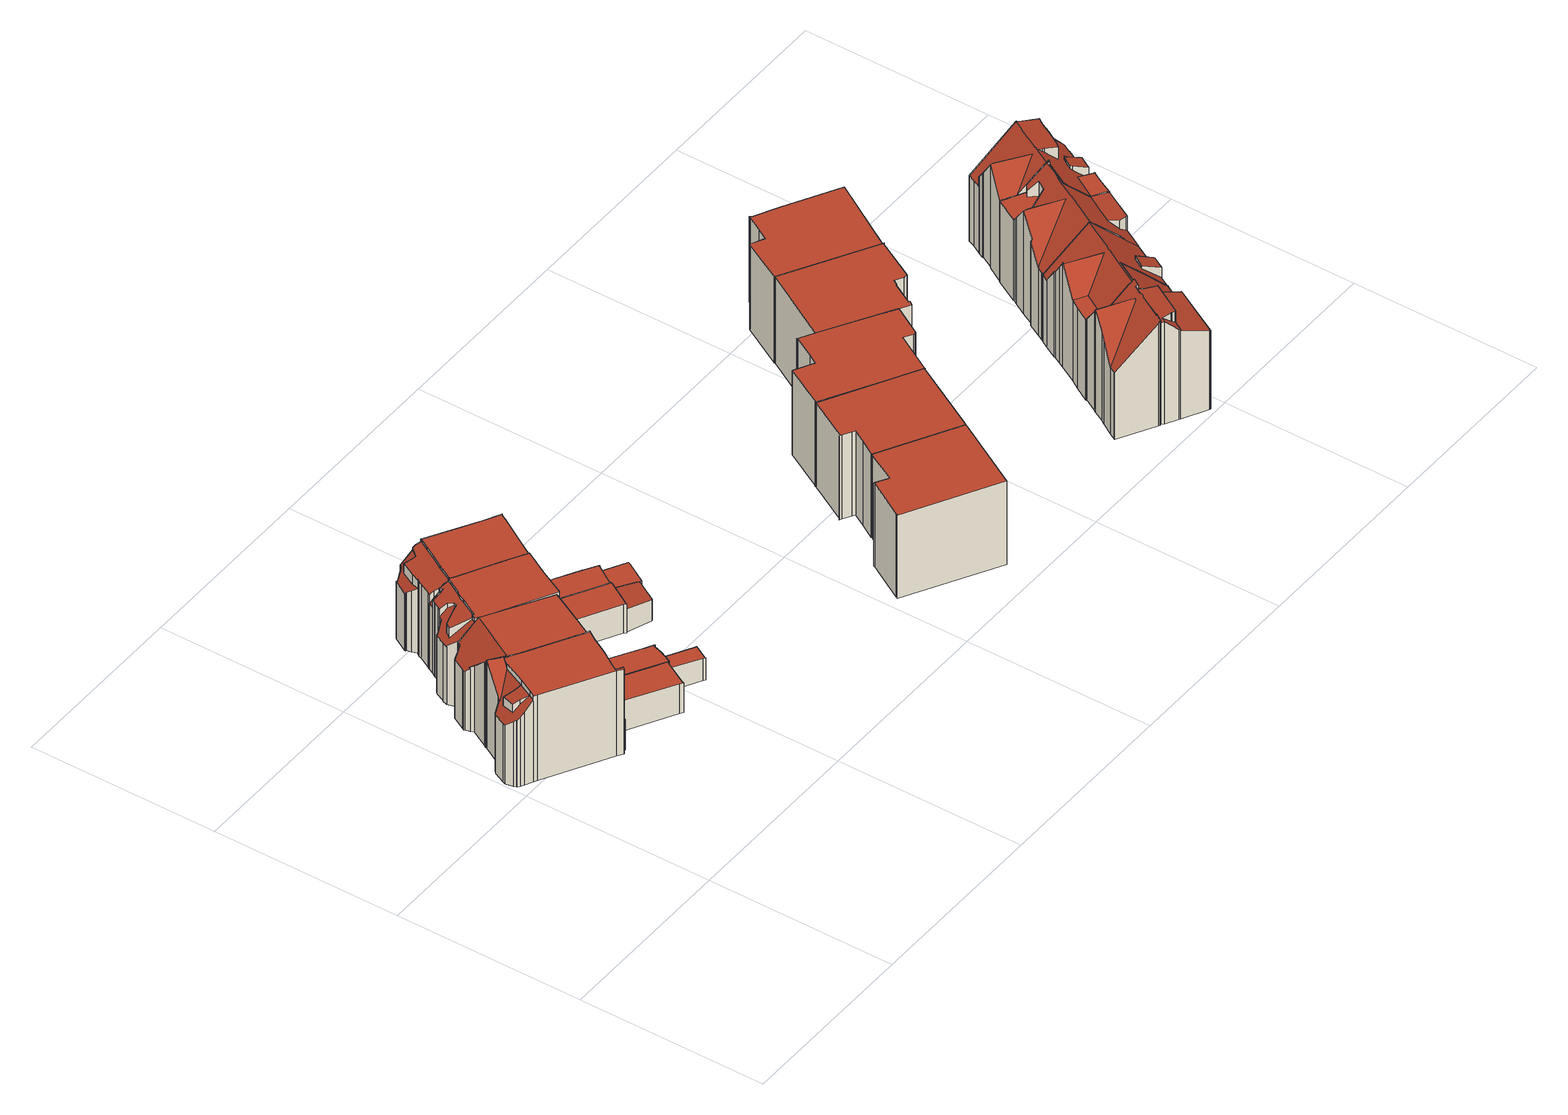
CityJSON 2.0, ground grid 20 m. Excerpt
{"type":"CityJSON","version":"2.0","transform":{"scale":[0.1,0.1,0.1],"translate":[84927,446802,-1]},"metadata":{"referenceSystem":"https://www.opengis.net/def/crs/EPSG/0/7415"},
"CityObjects":{
"building1":{"type":"Building","attributes":{"dak_type":"slanted","data_area":79.94,"data_coverage":0.889,"geconstateerd":false,"gid":18958504,"h_dak_50p":9.66,"h_dak_70p":9.69,"h_dak_max":9.99,"h_dak_min":3.12,"h_maaiveld":-0.276,"kas_warenhuis":false,"lod11_replace":false,"ondergronds_type":"above ground","oorspronkelijkbouwjaar":1921,"pw_actueel":"yes","pw_bron":"ahn3","reconstructie_methode":"tudelft3d-geoflow","reconstruction_skipped":false,"rmse_lod12":3.54,"rmse_lod13":0.569,"rmse_lod22":0.0848,"rn":1,"status":"Pand in gebruik","t_run":142.39,"val3dity_codes_lod12":"[]","val3dity_codes_lod13":"[]","val3dity_codes_lod22":"[]"},"children":["building1-1"]},
"building1-1":{"type":"BuildingPart","parents":["building1"],"geometry":[{"type":"Solid","lod":"2.2","boundaries":[[[[0,1,2,3,4,5,6,7,8,9,10,11,12,13,14,15,16,17,18,19,20,21,22,23,24,25,26,27,28,29,30,31,32,33,34,35]],[[36,14,13,37]],[[38,39,21,20,40]],[[41,42,43]],[[39,38,43]],[[44,8,7,45]],[[46,31,30,47]],[[40,20,19,48]],[[49,15,14,36]],[[50,10,9,51]],[[52,4,3,53]],[[54,35,34,55]],[[56,0,35,54]],[[57,33,32,58]],[[59,6,5,60]],[[45,7,6,59]],[[61,22,21,39]],[[62,23,22,61]],[[63,1,0,56]],[[64,63,65,66]],[[67,2,1,63,64]],[[68,24,23,62]],[[42,41,69,70]],[[53,3,2,67]],[[66,65,71,72]],[[55,34,33,57]],[[73,74,60,75]],[[58,32,31,46]],[[75,60,5,4,52]],[[76,26,25,77]],[[78,79,80]],[[81,16,15,49]],[[72,71,82,83]],[[83,82,84,85]],[[86,27,26,76]],[[87,29,28,88]],[[88,28,27,86]],[[47,30,29,87]],[[37,13,12,89]],[[90,91,79,78]],[[70,69,80,92]],[[51,9,8,44]],[[93,11,10,50]],[[94,11,93]],[[95,96,97,98]],[[99,17,16,81]],[[100,18,17,99]],[[48,19,18,100]],[[85,84,77,101]],[[101,77,25,24,68]],[[89,12,11,94]],[[98,97,91,90]],[[92,80,74,73]],[[96,95,69]],[[84,82,71,65,63,56,54,55,57,58,46,47,87,88,86,76,77]],[[69,95,98,90,78,80]],[[100,99,102,41,43,38,40,48]],[[74,80,79,91,97,96,69,41,102,99,81,49,36,37,89,94,93,50,51,44,45,59,60]],[[42,70,92,73,75,52,53,67,64,66,72,83,85,101,68,62,61,39,43]]]],"semantics":{"surfaces":[{"type":"GroundSurface"},{"type":"WallSurface","on_footprint_edge":true},{"type":"WallSurface","on_footprint_edge":false},{"type":"RoofSurface"}],"values":[[0,1,1,2,2,1,1,1,1,1,1,1,1,1,1,1,1,1,1,2,1,1,2,1,2,1,2,1,1,1,2,1,2,2,1,1,1,1,1,2,2,1,1,1,2,1,1,1,2,1,1,2,2,2,3,3,3,3,3]]}}]},
"building2":{"type":"Building","attributes":{"dak_type":"slanted","data_area":80.72,"data_coverage":0.875,"geconstateerd":false,"gid":17147219,"h_dak_50p":9.64,"h_dak_70p":9.68,"h_dak_max":9.95,"h_dak_min":2.24,"h_maaiveld":-0.271,"kas_warenhuis":false,"lod11_replace":false,"ondergronds_type":"above ground","oorspronkelijkbouwjaar":1921,"pw_actueel":"yes","pw_bron":"ahn3","reconstructie_methode":"tudelft3d-geoflow","reconstruction_skipped":false,"rmse_lod12":3.7,"rmse_lod13":0.534,"rmse_lod22":0.149,"rn":1,"status":"Pand in gebruik","t_run":213.61,"val3dity_codes_lod12":"[]","val3dity_codes_lod13":"[]","val3dity_codes_lod22":"[]"},"children":["building2-1"]},
"building2-1":{"type":"BuildingPart","parents":["building2"],"geometry":[{"type":"Solid","lod":"2.2","boundaries":[[[[103,104,105,106,107,108,22,109,110,19,111,112,113,114,115,116,117,118,119,120,121,122,123,124,125,126,127,128,129,130,131,132,133,134,135,136,137,138,139,140,141]],[[142,115,114,143]],[[143,144,145]],[[146,116,115,142]],[[147,111,19,148]],[[149,139,138,150]],[[151,113,112,152]],[[153,154,155,156]],[[157,123,122,158]],[[159,135,134,160]],[[161,137,136,162]],[[152,112,111,147]],[[144,143,114,113,151]],[[163,119,118,164]],[[164,118,117,165]],[[165,117,116,146]],[[156,155,166]],[[167,124,123,157]],[[168,108,107,169]],[[148,19,110,154,153]],[[170,103,141,171]],[[172,173,174,175]],[[176,106,105,173,172]],[[177,127,126,178]],[[179,121,120,180]],[[158,122,121,179]],[[181,125,124,167]],[[182,178,126,125,181]],[[175,174,183,184]],[[154,110,109,185]],[[169,107,106,176]],[[186,140,139,149]],[[187,188,189,190]],[[191,192,178,182]],[[193,133,132,194]],[[194,132,131,195]],[[196,128,127,177]],[[184,183,192,191]],[[197,130,129,198]],[[195,131,130,197]],[[198,129,128,196]],[[199,200,188,187]],[[171,141,140,186]],[[173,105,104,201,202]],[[202,201,200,199]],[[201,104,103,170]],[[160,134,133,193]],[[150,138,137,161]],[[203,135,159]],[[180,120,119,163]],[[185,109,22,204]],[[204,22,108,168]],[[162,136,135,203]],[[190,189,203,159]],[[148,153,156,166,205,145,144,151,152,147]],[[150,161,162,203,189,188,200,201,170,171,186,149]],[[180,163,164,165,146,142,143,145,205,166,155,154,185,206,207,208,167,157,158,179]],[[185,204,168,169,176,172,175,184,191,182,181,167,208,207,206]],[[160,193,194,195,197,198,196,177,178,192,183,174,173,202,199,187,190,159]]]],"semantics":{"surfaces":[{"type":"GroundSurface"},{"type":"WallSurface","on_footprint_edge":true},{"type":"WallSurface","on_footprint_edge":false},{"type":"RoofSurface"}],"values":[[0,1,2,1,1,1,1,2,1,1,1,1,1,1,1,1,2,1,1,1,1,2,1,1,1,1,1,1,2,1,1,1,2,2,1,1,1,2,1,1,1,2,1,1,2,1,1,1,1,1,1,1,1,2,3,3,3,3,3]]}}]},
"building3":{"type":"Building","attributes":{"dak_type":"slanted","data_area":88.5,"data_coverage":0.9,"geconstateerd":false,"gid":18958401,"h_dak_50p":9.12,"h_dak_70p":9.69,"h_dak_max":9.91,"h_dak_min":2.08,"h_maaiveld":-0.222,"kas_warenhuis":false,"lod11_replace":false,"ondergronds_type":"above ground","oorspronkelijkbouwjaar":1921,"pw_actueel":"yes","pw_bron":"ahn3","reconstructie_methode":"tudelft3d-geoflow","reconstruction_skipped":false,"rmse_lod12":4.17,"rmse_lod13":1.23,"rmse_lod22":0.386,"rn":1,"status":"Pand in gebruik","t_run":138.58,"val3dity_codes_lod12":"[]","val3dity_codes_lod13":"[]","val3dity_codes_lod22":"[]"},"children":["building3-1"]},
"building3-1":{"type":"BuildingPart","parents":["building3"],"geometry":[{"type":"Solid","lod":"2.2","boundaries":[[[[209,210,211,212,213,214,215,216,217,218,219,220,221,222,223,224,225,226,227,228,229,230,231,232,233,234,235,236,237,238,239,240,241,242,243,244,245,246,247,248]],[[249,241,240,250]],[[250,240,239,251]],[[252,242,241,249]],[[253,237,236,254]],[[255,210,209,256]],[[251,239,238,257]],[[258,236,235,259]],[[254,236,258]],[[259,235,234,158]],[[260,229,228,261]],[[262,223,222,263]],[[264,246,245,265]],[[266,262,267,268]],[[269,225,224,270]],[[158,234,233,271]],[[272,273,217,216,274]],[[275,276,274,277]],[[278,279,280,281]],[[282,212,211,283,284]],[[284,283,285,286]],[[270,224,223,262,266]],[[287,227,226,288]],[[289,271,233,232,290]],[[291,292,276,275]],[[293,213,212,282]],[[294,218,217,273]],[[277,274,216,215,295]],[[296,297,273,272]],[[298,221,220,299]],[[299,220,219,300]],[[301,302,303,304]],[[265,245,244,305,306]],[[263,222,221,298]],[[300,219,218,294]],[[283,211,210,255]],[[290,232,231,307]],[[307,231,230,308,309]],[[309,308,310,311]],[[312,313,292,291]],[[308,230,229,260]],[[311,310,313,312]],[[261,228,227,287]],[[288,226,225,269]],[[304,303,314,315]],[[257,238,237,253]],[[315,314,316,317]],[[318,319,302,301]],[[320,243,242,252]],[[321,322,323,324]],[[325,326,322,321]],[[268,267,297,296]],[[295,215,214,327]],[[328,317,316,271,289]],[[329,330,317,328]],[[331,332,248,247,333]],[[333,247,246,264]],[[306,305,334,335]],[[305,244,243,320]],[[335,334,336,337]],[[337,336,319,318]],[[324,323,338,339]],[[339,338,330,329]],[[256,209,248,332]],[[281,280,332,331]],[[340,341,279,278]],[[286,285,341,340]],[[342,293,343,344]],[[327,214,213,293,342]],[[344,343,326,325]],[[300,294,273,297,267,262,263,298,299]],[[266,268,296,272,274,276,292,313,310,308,260,261,287,288,269,270]],[[316,314,303,302,319,336,334,305,320,252,249,250,251,257,253,254,258,259,158,271]],[[332,280,279,341,285,283,255,256]],[[293,282,284,286,340,278,281,331,333,264,265,306,335,337,318,301,304,315,317,330,338,323,322,326,343]],[[344,325,321,324,339,329,328,289,290,307,309,311,312,291,275,277,295,327,342]]]],"semantics":{"surfaces":[{"type":"GroundSurface"},{"type":"WallSurface","on_footprint_edge":true},{"type":"WallSurface","on_footprint_edge":false},{"type":"RoofSurface"}],"values":[[0,1,1,1,1,1,1,1,1,1,1,1,1,2,1,1,1,2,2,1,2,1,1,1,2,1,1,1,2,1,1,2,1,1,1,1,1,1,2,2,1,2,1,1,2,1,2,2,1,2,2,2,1,2,2,1,1,2,1,2,2,2,2,1,2,2,2,2,1,2,3,3,3,3,3,3]]}}]},
"building4":{"type":"Building","attributes":{"dak_type":"slanted","data_area":83.09,"data_coverage":0.883,"geconstateerd":false,"gid":18958403,"h_dak_50p":9.62,"h_dak_70p":9.65,"h_dak_max":9.89,"h_dak_min":2.08,"h_maaiveld":-0.216,"kas_warenhuis":false,"lod11_replace":false,"ondergronds_type":"above ground","oorspronkelijkbouwjaar":1921,"pw_actueel":"yes","pw_bron":"ahn3","reconstructie_methode":"tudelft3d-geoflow","reconstruction_skipped":false,"rmse_lod12":3.95,"rmse_lod13":0.649,"rmse_lod22":0.416,"rn":1,"status":"Pand in gebruik","t_run":141.84,"val3dity_codes_lod12":"[]","val3dity_codes_lod13":"[]","val3dity_codes_lod22":"[]"},"children":["building4-1"]},
"building4-1":{"type":"BuildingPart","parents":["building4"],"geometry":[{"type":"Solid","lod":"2.2","boundaries":[[[[345,346,347,348,349,209,350,351,352,353,354,355,356,357,358,359,360,361,362,363,364,365,366,367,368,369,370,371,372,373,374,375,376,377,378,379,380,381,382,383,384,216,385,386]],[[387,361,360,388]],[[389,390,391,392]],[[393,370,369,394]],[[395,359,358,396]],[[396,358,357,397]],[[397,357,356,398]],[[388,360,359,395]],[[399,354,353,400]],[[401,363,362,402]],[[403,404,405,406]],[[407,408,390,389]],[[409,410,411,412]],[[392,391,400,413]],[[414,371,370,393]],[[415,416,417,418]],[[419,420,416,415]],[[421,382,381,422]],[[422,381,380,423]],[[424,378,377,425]],[[402,362,361,387]],[[426,427,408,407]],[[427,364,363,401]],[[420,383,382,421]],[[428,384,383,420,419]],[[429,430,376,375,431]],[[394,369,368,432]],[[412,411,404,403]],[[433,434,435,436]],[[437,367,366,410,409]],[[438,351,350,439]],[[410,366,365,440]],[[440,365,364,427,426]],[[441,349,348,442]],[[443,352,351,438]],[[444,355,354,399]],[[398,356,355,444]],[[439,350,209,445]],[[446,353,352,443]],[[447,448,449,450]],[[406,405,448,447]],[[451,452,430,429]],[[453,454,452,451]],[[423,380,379,455]],[[425,377,376,430]],[[442,348,347,456]],[[445,209,349,441]],[[457,385,216,458,459]],[[458,216,384,428]],[[459,458,460,461]],[[461,460,434,433]],[[462,432,368,367,437]],[[463,464,432,462]],[[413,400,353,446]],[[456,347,346,465]],[[431,375,374,466]],[[418,417,454,453]],[[455,379,378,424]],[[467,468,465,469]],[[469,465,346,345,470]],[[450,449,468,467]],[[436,435,464,463]],[[470,345,386,471]],[[471,386,385,457]],[[472,373,372,473]],[[466,374,373,472]],[[473,372,371,414]],[[388,395,396,397,398,444,399,400,391,390,408,427,401,402,387]],[[468,449,448,405,404,411,410,440,426,407,389,392,413,446,443,438,439,445,441,442,456,465]],[[455,424,425,430,452,454,417,416,420,421,422,423]],[[436,463,462,437,409,412,403,406,447,450,467,469,470,471,457,459,461,433]],[[473,414,393,394,432,464,435,434,460,458,428,419,415,418,453,451,429,431,466,472]]]],"semantics":{"surfaces":[{"type":"GroundSurface"},{"type":"WallSurface","on_footprint_edge":true},{"type":"WallSurface","on_footprint_edge":false},{"type":"RoofSurface"}],"values":[[0,1,2,1,1,1,1,1,1,1,2,2,2,2,1,2,2,1,1,1,1,2,1,1,1,1,1,2,2,1,1,1,1,1,1,1,1,1,1,2,2,2,2,1,1,1,1,1,1,2,2,1,2,1,1,1,2,1,2,1,2,2,1,1,1,1,1,3,3,3,3,3]]}}]},
"building5":{"type":"Building","attributes":{"dak_type":"horizontal","data_area":81.21,"data_coverage":0.941,"geconstateerd":false,"gid":18956903,"h_dak_50p":9.86,"h_dak_70p":9.88,"h_dak_max":10.1,"h_dak_min":9.78,"h_maaiveld":-0.037,"kas_warenhuis":false,"lod11_replace":false,"ondergronds_type":"above ground","oorspronkelijkbouwjaar":1921,"pw_actueel":"yes","pw_bron":"ahn3","reconstructie_methode":"tudelft3d-geoflow","reconstruction_skipped":false,"rmse_lod12":0.0438,"rmse_lod13":0.0457,"rmse_lod22":0.0353,"rn":1,"status":"Pand in gebruik","t_run":121.4,"val3dity_codes_lod12":"[]","val3dity_codes_lod13":"[]","val3dity_codes_lod22":"[]"},"children":["building5-1"]},
"building5-1":{"type":"BuildingPart","parents":["building5"],"geometry":[{"type":"Solid","lod":"2.2","boundaries":[[[[474,475,476,477,478,479,480,481,482,483,484,485,486,487]],[[488,485,484,489]],[[490,475,474,491]],[[492,486,485,488]],[[489,484,483,493]],[[494,479,478,495]],[[496,480,479,494]],[[497,482,481,498]],[[495,478,477,499]],[[499,477,476,500]],[[498,481,480,496]],[[493,483,482,497]],[[501,487,486,492]],[[500,476,475,490]],[[491,474,487,501]],[[491,501,492,488,489,493,497,498,496,494,495,499,500,490]]]],"semantics":{"surfaces":[{"type":"GroundSurface"},{"type":"WallSurface","on_footprint_edge":true},{"type":"RoofSurface"}],"values":[[0,1,1,1,1,1,1,1,1,1,1,1,1,1,1,2]]}}]},
"building6":{"type":"Building","attributes":{"dak_type":"horizontal","data_area":83.46,"data_coverage":0.965,"geconstateerd":false,"gid":11190671,"h_dak_50p":9.86,"h_dak_70p":9.88,"h_dak_max":10.05,"h_dak_min":9.78,"h_maaiveld":-0.099,"kas_warenhuis":false,"lod11_replace":false,"ondergronds_type":"above ground","oorspronkelijkbouwjaar":1921,"pw_actueel":"yes","pw_bron":"ahn3","reconstructie_methode":"tudelft3d-geoflow","reconstruction_skipped":false,"rmse_lod12":0.043,"rmse_lod13":0.0454,"rmse_lod22":0.0302,"rn":1,"status":"Pand in gebruik","t_run":137.37,"val3dity_codes_lod12":"[]","val3dity_codes_lod13":"[]","val3dity_codes_lod22":"[]"},"children":["building6-1"]},
"building6-1":{"type":"BuildingPart","parents":["building6"],"geometry":[{"type":"Solid","lod":"2.2","boundaries":[[[[502,503,504,505,506,507,508,509,510,511,512,513,514,515,516,517]],[[518,509,508,488]],[[519,514,513,520]],[[488,508,507,521]],[[522,510,509,518]],[[523,511,510,522]],[[524,512,511,523]],[[525,516,515,526]],[[527,517,516,525]],[[521,507,506,501]],[[526,515,514,519]],[[520,513,512,524]],[[528,504,503,529]],[[530,502,517,527]],[[529,503,502,530]],[[501,506,505,531]],[[531,505,504,528]],[[529,530,527,525,526,519,520,524,523,522,518,488,521,501,531,528]]]],"semantics":{"surfaces":[{"type":"GroundSurface"},{"type":"WallSurface","on_footprint_edge":true},{"type":"RoofSurface"}],"values":[[0,1,1,1,1,1,1,1,1,1,1,1,1,1,1,1,1,2]]}}]},
"building7":{"type":"Building","attributes":{"dak_type":"multiple horizontal","data_area":85.96,"data_coverage":0.965,"geconstateerd":false,"gid":18958744,"h_dak_50p":9.84,"h_dak_70p":9.85,"h_dak_max":10.97,"h_dak_min":9.73,"h_maaiveld":-0.123,"kas_warenhuis":false,"lod11_replace":false,"ondergronds_type":"above ground","oorspronkelijkbouwjaar":1921,"pw_actueel":"yes","pw_bron":"ahn3","reconstructie_methode":"tudelft3d-geoflow","reconstruction_skipped":false,"rmse_lod12":0.151,"rmse_lod13":0.15,"rmse_lod22":0.155,"rn":1,"status":"Pand in gebruik","t_run":93.35,"val3dity_codes_lod12":"[]","val3dity_codes_lod13":"[]","val3dity_codes_lod22":"[]"},"children":["building7-1"]},
"building7-1":{"type":"BuildingPart","parents":["building7"],"geometry":[{"type":"Solid","lod":"2.2","boundaries":[[[[532,533,534,535,536,537,538,539,540,541,542,543,544,545,546,547,548,517,549,550,551]],[[552,547,546,553]],[[554,540,539,555]],[[555,539,538,556]],[[557,536,535,558]],[[559,551,550,560]],[[556,538,537,561]],[[562,543,542,563]],[[564,541,540,554]],[[553,546,545,565]],[[565,545,544,566]],[[566,544,543,562]],[[563,542,541,564]],[[567,532,551,559]],[[568,549,517,527]],[[527,517,548,569]],[[570,533,532,567]],[[571,534,533,570]],[[558,535,534,571]],[[561,537,536,557]],[[560,550,549,568]],[[569,548,547,552]],[[558,571,570,567,559,560,568,527,569,552,553,565,566,562,563,564,554,555,556,561,557]]]],"semantics":{"surfaces":[{"type":"GroundSurface"},{"type":"WallSurface","on_footprint_edge":true},{"type":"RoofSurface"}],"values":[[0,1,1,1,1,1,1,1,1,1,1,1,1,1,1,1,1,1,1,1,1,1,2]]}}]},
"building8":{"type":"Building","attributes":{"dak_type":"multiple horizontal","data_area":84.82,"data_coverage":0.967,"geconstateerd":false,"gid":18958745,"h_dak_50p":9.81,"h_dak_70p":9.83,"h_dak_max":11.05,"h_dak_min":9.74,"h_maaiveld":-0.274,"kas_warenhuis":false,"lod11_replace":false,"ondergronds_type":"above ground","oorspronkelijkbouwjaar":1921,"pw_actueel":"yes","pw_bron":"ahn3","reconstructie_methode":"tudelft3d-geoflow","reconstruction_skipped":false,"rmse_lod12":0.161,"rmse_lod13":0.161,"rmse_lod22":0.159,"rn":1,"status":"Pand in gebruik","t_run":93.79,"val3dity_codes_lod12":"[]","val3dity_codes_lod13":"[]","val3dity_codes_lod22":"[]"},"children":["building8-1"]},
"building8-1":{"type":"BuildingPart","parents":["building8"],"geometry":[{"type":"Solid","lod":"2.2","boundaries":[[[[572,573,574,575,576,577,578,579,580,581,582,583,584,585,586,587,588,589,590]],[[591,577,576,592]],[[556,587,586,593]],[[594,578,577,591]],[[554,582,581,595]],[[596,574,573,597]],[[598,579,578,594]],[[599,580,579,598]],[[592,576,575,600]],[[600,575,574,596]],[[601,583,582,554]],[[595,581,580,599]],[[593,586,585,602]],[[597,573,572,603]],[[604,590,589,605]],[[603,572,590,604]],[[602,585,584,606]],[[606,584,583,601]],[[605,589,588,607]],[[607,588,587,556]],[[599,598,594,591,592,600,596,597,603,604,605,607,556,593,602,606,601,554,595]]]],"semantics":{"surfaces":[{"type":"GroundSurface"},{"type":"WallSurface","on_footprint_edge":true},{"type":"RoofSurface"}],"values":[[0,1,1,1,1,1,1,1,1,1,1,1,1,1,1,1,1,1,1,1,2]]}}]},
"building9":{"type":"Building","attributes":{"dak_type":"slanted","data_area":62.26,"data_coverage":0.883,"geconstateerd":false,"gid":18956898,"h_dak_50p":10.18,"h_dak_70p":11.15,"h_dak_max":12.19,"h_dak_min":7.41,"h_maaiveld":-0.244,"kas_warenhuis":false,"lod11_replace":false,"ondergronds_type":"above ground","oorspronkelijkbouwjaar":1922,"pw_actueel":"yes","pw_bron":"ahn3","reconstructie_methode":"tudelft3d-geoflow","reconstruction_skipped":false,"rmse_lod12":1.47,"rmse_lod13":1.23,"rmse_lod22":0.0682,"rn":1,"status":"Pand in gebruik","t_run":147.68,"val3dity_codes_lod12":"[]","val3dity_codes_lod13":"[]","val3dity_codes_lod22":"[]"},"children":["building9-1"]},
"building9-1":{"type":"BuildingPart","parents":["building9"],"geometry":[{"type":"Solid","lod":"2.2","boundaries":[[[[608,609,610,611,612,613,614,615,616,617,618,619,620,621,622,623,624,625,626,627,628,629,630,631,632,633,634,635,636,637,638,639,640]],[[641,613,612,642]],[[643,640,644]],[[645,620,619,646]],[[647,622,621,648]],[[649,650,651,652]],[[653,618,617,654]],[[654,617,616,655]],[[656,632,631,657]],[[658,626,625,659]],[[648,621,620,645]],[[660,661,662]],[[663,629,628,664]],[[664,628,627,665]],[[665,627,626,658]],[[655,616,615,666]],[[667,609,608,668]],[[650,611,610,651]],[[669,624,623,670]],[[651,610,609,667]],[[671,659,625,624,669]],[[672,614,613,641]],[[673,674,675,676]],[[677,630,629,663]],[[678,636,635,679]],[[657,631,630,677]],[[680,681,682,683]],[[684,632,656]],[[685,686,661,660]],[[687,688,686]],[[689,633,632,684]],[[646,619,618,653]],[[690,691,692,693]],[[694,695,696,697,698]],[[698,697,659,671]],[[697,696,662]],[[693,692,695,694]],[[699,637,636,678]],[[700,699,681,680]],[[701,638,637,699,700]],[[702,639,638,701]],[[683,682,688,687]],[[679,635,634,703]],[[703,634,633,689]],[[670,623,622,647]],[[704,705,706]],[[705,704,707]],[[708,709,691,690]],[[710,711,709,708]],[[666,615,614,672]],[[644,640,639,702]],[[712,713,711,710]],[[714,715,713,712]],[[676,675,716,686,685]],[[717,718,719]],[[718,717,720,721]],[[722,723,715,714]],[[724,725,723,722]],[[721,720,674,673]],[[726,727,716,675]],[[642,612,611,650,649]],[[652,651,728,729]],[[729,728,725,724]],[[730,731,727,726]],[[732,731,730]],[[668,608,640,643]],[[648,645,646,653,705,707,647]],[[702,701,700,680,683,687,686,716,727,731,732,644]],[[699,678,679,703,689,684,656,657,677,663,664,665,658,659,697,662,661,686,688,682,681]],[[666,733,706,705,653,654,655]],[[714,712,710,708,690,693,694,698,671,669,670,647,707,704,706,733,666,672,641,642,649,652,729,724,722]],[[732,730,726,675,674,720,717,719,734,667,668,643,644]],[[667,734,719,718,721,673,676,685,660,662,696,695,692,691,709,711,713,715,723,725,728,651,650,651]]]],"semantics":{"surfaces":[{"type":"GroundSurface"},{"type":"WallSurface","on_footprint_edge":true},{"type":"WallSurface","on_footprint_edge":false},{"type":"RoofSurface"}],"values":[[0,1,1,1,1,2,1,1,1,1,1,2,1,1,1,1,1,1,1,1,1,1,2,1,1,1,2,1,2,2,1,1,2,2,2,2,2,1,2,1,1,2,1,1,1,2,2,2,2,1,1,2,2,2,2,2,2,2,2,2,1,2,2,2,2,1,3,3,3,3,3,3,3]]}}]},
"building10":{"type":"Building","attributes":{"dak_type":"multiple horizontal","data_area":83.46,"data_coverage":0.966,"geconstateerd":false,"gid":18956906,"h_dak_50p":9.79,"h_dak_70p":9.81,"h_dak_max":10.79,"h_dak_min":9.73,"h_maaiveld":-0.293,"kas_warenhuis":false,"lod11_replace":false,"ondergronds_type":"above ground","oorspronkelijkbouwjaar":1921,"pw_actueel":"yes","pw_bron":"ahn3","reconstructie_methode":"tudelft3d-geoflow","reconstruction_skipped":false,"rmse_lod12":0.112,"rmse_lod13":0.112,"rmse_lod22":0.113,"rn":1,"status":"Pand in gebruik","t_run":91.62,"val3dity_codes_lod12":"[]","val3dity_codes_lod13":"[]","val3dity_codes_lod22":"[]"},"children":["building10-1"]},
"building10-1":{"type":"BuildingPart","parents":["building10"],"geometry":[{"type":"Solid","lod":"2.2","boundaries":[[[[735,590,589,736,737,738,739,740,741,742,743,744,745,746,747]],[[748,743,742,749]],[[750,589,590,604]],[[751,738,737,752]],[[753,744,743,748]],[[752,737,736,754]],[[749,742,741,755]],[[755,741,740,756]],[[604,590,735,757]],[[754,736,589,750]],[[758,739,738,751]],[[756,740,739,758]],[[759,747,746,760]],[[760,746,745,761]],[[761,745,744,753]],[[757,735,747,759]],[[756,758,751,752,754,750,604,757,759,760,761,753,748,749,755]]]],"semantics":{"surfaces":[{"type":"GroundSurface"},{"type":"WallSurface","on_footprint_edge":true},{"type":"RoofSurface"}],"values":[[0,1,1,1,1,1,1,1,1,1,1,1,1,1,1,1,2]]}}]},
"building11":{"type":"Building","attributes":{"dak_type":"slanted","data_area":62.14,"data_coverage":0.881,"geconstateerd":false,"gid":18956902,"h_dak_50p":10.19,"h_dak_70p":10.98,"h_dak_max":12.14,"h_dak_min":7.39,"h_maaiveld":-0.278,"kas_warenhuis":false,"lod11_replace":false,"ondergronds_type":"above ground","oorspronkelijkbouwjaar":1922,"pw_actueel":"yes","pw_bron":"ahn3","reconstructie_methode":"tudelft3d-geoflow","reconstruction_skipped":false,"rmse_lod12":1.49,"rmse_lod13":1.5,"rmse_lod22":0.0545,"rn":1,"status":"Pand in gebruik","t_run":105.49,"val3dity_codes_lod12":"[]","val3dity_codes_lod13":"[]","val3dity_codes_lod22":"[]"},"children":["building11-1"]},
"building11-1":{"type":"BuildingPart","parents":["building11"],"geometry":[{"type":"Solid","lod":"2.2","boundaries":[[[[762,763,764,765,766,767,768,769,770,771,772,773,774,775,776,777,778,779,780,781,782,783,784,785,786,787,788,789]],[[790,774,773,791]],[[669,785,784,659]],[[659,784,783,665]],[[792,767,766,793]],[[794,775,774,790]],[[795,776,775,794]],[[796,766,765,797]],[[798,770,769,799]],[[800,789,788,801]],[[801,788,787,802]],[[803,786,785,669]],[[804,805,806]],[[807,772,771,808]],[[791,773,772,807]],[[808,771,770,798]],[[809,778,777,805]],[[799,769,768,810]],[[811,812,813,814]],[[815,781,780,816]],[[806,805,777,776,795,817]],[[817,795,812,811]],[[656,782,781,815]],[[818,819,820]],[[819,818,764,763,821]],[[793,766,796]],[[797,765,764,818]],[[822,762,789,800]],[[814,813,823,824]],[[824,823,804,806]],[[802,787,786,803]],[[665,783,782,656]],[[679,779,778,809]],[[816,780,779,679]],[[821,763,762,822]],[[810,768,767,792]],[[817,811,814,824,806]],[[816,679,809,805,804,823,813,812,795,794,790,791,807,825,826,827,828,829,669,659,665,656,815]],[[803,830,831,832,821,822,800,801,802]],[[821,832,831,830,833,820,819]],[[818,820,833,834,835,810,792,793,796,797]],[[827,826,825,807,808,798,799,810,835,834,833,830,803,669,829,828]]]],"semantics":{"surfaces":[{"type":"GroundSurface"},{"type":"WallSurface","on_footprint_edge":true},{"type":"WallSurface","on_footprint_edge":false},{"type":"RoofSurface"}],"values":[[0,1,1,1,1,1,1,1,1,1,1,1,2,1,1,1,1,1,2,1,1,2,1,2,1,1,1,1,2,2,1,1,1,1,1,1,3,3,3,3,3,3]]}}]},
"building12":{"type":"Building","attributes":{"dak_type":"slanted","data_area":62.55,"data_coverage":0.883,"geconstateerd":false,"gid":18956892,"h_dak_50p":10.17,"h_dak_70p":11.06,"h_dak_max":12.55,"h_dak_min":7.44,"h_maaiveld":-0.267,"kas_warenhuis":false,"lod11_replace":false,"ondergronds_type":"above ground","oorspronkelijkbouwjaar":1922,"pw_actueel":"yes","pw_bron":"ahn3","reconstructie_methode":"tudelft3d-geoflow","reconstruction_skipped":false,"rmse_lod12":1.42,"rmse_lod13":1.48,"rmse_lod22":0.0557,"rn":1,"status":"Pand in gebruik","t_run":131.25,"val3dity_codes_lod12":"[]","val3dity_codes_lod13":"[]","val3dity_codes_lod22":"[]"},"children":["building12-1"]},
"building12-1":{"type":"BuildingPart","parents":["building12"],"geometry":[{"type":"Solid","lod":"2.2","boundaries":[[[[836,837,838,839,840,841,842,843,844,774,845,846,847,772,848,770,849,850,851,852,853,854,855,856,857,858,859,860,861,862,863,864,865]],[[866,849,770,798]],[[867,868,869]],[[868,867,836,865,870]],[[871,860,859,872]],[[873,851,850,874]],[[875,854,853,876]],[[876,853,852,877]],[[878,840,839,879]],[[880,841,840,878]],[[881,847,846,882]],[[883,838,837,884]],[[885,856,855,886]],[[877,852,851,873]],[[879,839,838,883]],[[887,857,856,885]],[[888,858,857,887]],[[886,855,854,875]],[[872,859,858,888]],[[889,890,891]],[[870,865,864,892]],[[892,864,863,893]],[[890,889,894,895]],[[798,770,848,896]],[[897,898,899]],[[874,850,849,866]],[[896,848,772,807]],[[807,772,847,881]],[[882,846,845,900]],[[901,861,860,871]],[[902,903,904,905]],[[906,907,908,909]],[[907,862,861,901]],[[900,845,774,790]],[[790,774,844,910]],[[911,843,842,912]],[[910,844,843,911]],[[913,912,842,841,880]],[[895,894,912,913]],[[909,908,903,902]],[[893,863,862,907,906]],[[905,904,898,897]],[[884,837,836,867]],[[887,885,886,875,914,915,916,917,918,919,920]],[[915,914,875,876,877,873,874,921]],[[922,923,924,925,926,869,868,870,892,893,906,909,902,905,897,899,917,916,915,921,874,866,798,896,807,927]],[[910,911,912,894,889,891,928,883,884,867,869,926,925,924,923,922,927,807,881,882,900,790]],[[895,913,880,878,879,883,928,891,890]],[[917,899,898,904,903,908,907,901,871,872,888,887,920,919,918]]]],"semantics":{"surfaces":[{"type":"GroundSurface"},{"type":"WallSurface","on_footprint_edge":true},{"type":"WallSurface","on_footprint_edge":false},{"type":"RoofSurface"}],"values":[[0,1,2,1,1,1,1,1,1,1,1,1,1,1,1,1,1,1,1,2,1,1,2,1,2,1,1,1,1,1,2,2,1,1,1,1,1,1,2,2,1,2,1,3,3,3,3,3,3]]}}]},
"building13":{"type":"Building","attributes":{"dak_type":"slanted","data_area":63.56,"data_coverage":0.874,"geconstateerd":false,"gid":18958507,"h_dak_50p":10.25,"h_dak_70p":11.18,"h_dak_max":12.43,"h_dak_min":7.38,"h_maaiveld":-0.245,"kas_warenhuis":false,"lod11_replace":false,"ondergronds_type":"above ground","oorspronkelijkbouwjaar":1922,"pw_actueel":"yes","pw_bron":"ahn3","reconstructie_methode":"tudelft3d-geoflow","reconstruction_skipped":false,"rmse_lod12":1.58,"rmse_lod13":2.07,"rmse_lod22":0.164,"rn":1,"status":"Pand in gebruik","t_run":126.05,"val3dity_codes_lod12":"[]","val3dity_codes_lod13":"[]","val3dity_codes_lod22":"[]"},"children":["building13-1"]},
"building13-1":{"type":"BuildingPart","parents":["building13"],"geometry":[{"type":"Solid","lod":"2.2","boundaries":[[[[929,930,931,932,933,934,935,936,937,938,939,940,941,942,943,944,945,946,947,948,949,950,951,952,953,954,955,956,957,958,959,960,961,962,963,964,965,966,967,968]],[[969,935,934,970]],[[971,943,942,972]],[[973,938,937,974]],[[974,937,936,975]],[[976,949,948,977]],[[978,950,949,976]],[[970,934,933,878]],[[979,963,962,980]],[[981,954,953,982]],[[983,946,945,984]],[[985,947,946,983]],[[982,953,952,986]],[[987,988,989,990]],[[991,929,968,992]],[[993,965,964,994]],[[995,992,996]],[[997,998,999,1000]],[[994,964,963,979]],[[1001,961,960,1002]],[[1003,1004,1005]],[[1006,1007,1008,1009]],[[878,933,932,1010]],[[1011,930,929,991,1012]],[[1010,932,931,1013]],[[996,992,968,967,1014,1015]],[[1015,1014,988,987]],[[1016,966,965,993]],[[1017,1018,1019,1020]],[[1020,1019,959,958,1021]],[[1013,931,930,1011]],[[1022,956,955,1023]],[[1024,1025,1026]],[[1027,957,956,1022]],[[1021,958,957,1027]],[[1028,939,938,973]],[[1014,967,966,1016]],[[1029,944,943,971]],[[984,945,944,1029]],[[1030,1031,1018,1017]],[[980,962,961,1001]],[[972,942,941,1032]],[[1023,955,954,981]],[[1032,941,940,892]],[[892,940,939,1028]],[[977,948,947,985]],[[1033,1034,1035,1036]],[[986,952,951,1037]],[[1038,1039,1037,1040]],[[1040,1037,951,950,978]],[[1041,1042,1043,1044]],[[1044,1043,1031,1030]],[[990,989,1007,1006]],[[1000,999,995,996]],[[1045,1046,1047]],[[1012,991,1046,1045]],[[1048,1049,1004,1003]],[[1039,1038,1050]],[[1002,960,959,1019]],[[975,936,935,969]],[[1025,1024,1049,1048]],[[1034,1033,1026]],[[1036,1035,1042,1041]],[[1009,1008,998,997]],[[1015,987,990,1006,1009,997,1000,996]],[[1012,1045,1047,1051,1052,1053,970,878,1010,1013,1011]],[[1025,1054,1055,892,1028,973,974,975,969,970,1053,1052,1051,1047,1046,991,992,995,999,998,1008,1007,989,988,1014,1016,993,994,979,980,1001,1002,1019,1018,1031,1043,1042,1035,1034,1026]],[[983,1056,1057,1050,1038,1040,978,976,977,985]],[[972,1058,1059,1060,1057,1056,983,984,1029,971]],[[1057,1060,1059,1058,972,1032,892,1055,1054,1025,1048,1003,1005,1061,1062,1023,981,982,986,1037,1039,1050]],[[1004,1049,1024,1026,1033,1036,1041,1044,1030,1017,1020,1021,1027,1022,1023,1062,1061,1005]]]],"semantics":{"surfaces":[{"type":"GroundSurface"},{"type":"WallSurface","on_footprint_edge":true},{"type":"WallSurface","on_footprint_edge":false},{"type":"RoofSurface"}],"values":[[0,1,1,1,1,1,1,1,1,1,1,1,1,2,1,1,2,2,1,1,2,2,1,1,1,1,2,1,2,1,1,1,2,1,1,1,1,1,1,2,1,1,1,1,1,1,2,1,2,1,2,2,2,2,2,2,2,2,1,1,2,2,2,2,3,3,3,3,3,3,3]]}}]}
},
"vertices":[
[101,166,7],[100,164,7],[98,162,7],[92,166,7],[24,204,7],[20,206,7],[12,210,7],[8,212,7],[6,214,7],[6,215,7],[5,217,7],[3,225,7],[5,229,7],[10,240,7],[11,241,7],[12,242,7],[20,244,7],[21,244,7],[23,247,7],[34,267,7],[45,260,7],[48,259,7],[53,256,7],[54,256,7],[117,220,7],[123,217,7],[182,184,7],[190,180,7],[190,179,7],[176,154,7],[175,151,7],[172,153,7],[115,185,7],[114,185,7],[113,183,7],[103,164,7],[11,241,76],[10,240,76],[48,259,109],[48,259,107],[45,260,110],[44,252,101],[44,252,107],[47,257,107],[6,214,85],[8,212,88],[172,153,42],[175,151,42],[34,267,111],[12,242,76],[5,217,83],[6,215,85],[24,204,108],[92,166,107],[103,164,43],[113,183,43],[101,166,43],[114,185,43],[115,185,43],[12,210,93],[20,206,103],[53,256,107],[54,256,107],[100,164,43],[100,164,107],[93,168,43],[93,168,107],[98,162,107],[117,220,107],[32,228,102],[32,228,108],[96,173,43],[96,173,107],[21,207,108],[21,207,103],[20,206,108],[182,184,42],[123,217,43],[18,219,99],[18,219,94],[24,213,103],[20,244,83],[107,190,43],[107,190,107],[117,208,43],[117,208,107],[190,180,42],[176,154,42],[190,179,42],[5,229,76],[12,223,96],[12,223,86],[24,213,108],[3,225,77],[3,225,76],[26,231,99],[26,231,95],[17,237,84],[17,237,94],[21,244,84],[23,247,88],[123,217,107],[21,243,84],
[221,162,7],[191,179,7],[121,218,7],[112,223,7],[88,236,7],[68,247,7],[52,256,7],[50,258,7],[34,268,7],[36,271,7],[46,289,7],[44,292,7],[43,297,7],[42,298,7],[44,301,7],[51,314,7],[52,314,7],[59,315,7],[62,316,7],[63,319,7],[76,312,7],[81,309,7],[90,304,7],[148,271,7],[158,266,7],[159,265,7],[155,258,7],[143,236,7],[193,208,7],[194,207,7],[202,203,7],[203,202,7],[202,201,7],[199,194,7],[230,177,7],[231,177,7],[231,176,7],[223,162,7],[223,161,7],[43,297,76],[44,292,81],[44,292,83],[45,294,81],[42,298,76],[34,268,108],[34,267,110],[231,176,33],[231,177,33],[46,289,85],[36,271,105],[50,258,109],[50,258,105],[51,258,105],[51,258,108],[76,312,101],[63,319,85],[202,201,42],[203,202,42],[230,177,33],[199,194,33],[52,314,77],[51,314,76],[44,301,76],[52,261,105],[81,309,107],[68,247,107],[88,236,107],[221,162,33],[223,161,33],[121,218,106],[121,218,44],[121,219,44],[121,219,106],[112,223,107],[158,266,43],[148,271,43],[62,316,85],[59,315,82],[90,304,107],[148,271,106],[132,240,44],[132,240,106],[52,256,108],[223,162,33],[198,192,42],[198,192,33],[201,201,33],[201,201,42],[145,265,106],[145,265,43],[202,203,42],[194,207,42],[193,208,42],[159,265,43],[143,236,43],[155,258,43],[192,179,42],[192,179,34],[191,179,34],[191,179,42],[202,201,33],[53,256,108],[47,285,87],[52,257,108],[80,307,107],[80,308,107],
[92,371,8],[95,370,8],[101,366,8],[107,363,8],[109,362,8],[115,358,8],[153,338,8],[179,323,8],[250,283,8],[272,271,8],[274,269,8],[273,267,8],[261,246,8],[260,246,8],[234,256,8],[234,255,8],[232,257,8],[172,290,8],[160,267,8],[159,265,8],[159,266,8],[151,270,8],[86,306,8],[80,310,8],[78,311,8],[63,319,8],[64,320,8],[61,330,8],[63,335,8],[64,336,8],[68,345,8],[70,347,8],[70,346,8],[79,349,8],[80,349,8],[82,353,8],[84,356,8],[86,360,8],[87,362,8],[89,365,8],[70,346,77],[70,347,76],[68,345,76],[79,349,84],[63,335,76],[61,330,76],[95,370,87],[92,371,85],[64,336,76],[61,330,77],[64,320,85],[159,266,42],[159,265,42],[234,256,35],[260,246,33],[86,360,94],[84,356,94],[234,256,42],[236,259,35],[236,259,42],[232,257,42],[234,255,42],[78,311,102],[250,283,42],[250,283,35],[179,323,42],[179,322,107],[179,322,42],[179,323,107],[90,364,95],[90,364,86],[89,364,85],[89,364,95],[107,363,103],[101,366,95],[101,366,99],[101,362,96],[101,362,100],[160,267,42],[172,290,42],[78,311,107],[80,310,107],[165,297,107],[165,297,42],[109,362,104],[272,271,33],[153,338,107],[249,281,42],[249,281,35],[261,246,33],[273,267,33],[274,269,33],[85,339,99],[85,339,94],[71,337,82],[71,337,93],[82,353,85],[82,353,94],[86,306,107],[151,270,42],[151,270,107],[152,271,42],[152,271,107],[153,273,107],[153,273,42],[67,331,82],[67,331,93],[81,316,102],[81,316,103],[89,339,101],[89,339,97],[80,349,85],[96,340,107],[96,340,104],[94,335,104],[94,335,107],[99,344,107],[99,344,104],[115,358,107],[81,316,107],[83,315,107],[83,315,104],[89,365,94],[89,365,85],[87,362,94],[89,349,93],[89,349,98],[91,343,97],[91,343,100],[93,334,104],[93,334,107],[97,362,99],[97,362,94],[109,362,107],[107,358,104],[107,358,107],
[148,340,8],[110,361,8],[106,364,8],[102,366,8],[97,369,8],[94,374,8],[100,385,8],[101,388,8],[104,392,8],[102,397,8],[101,402,8],[100,402,8],[100,403,8],[109,419,8],[110,418,8],[118,420,8],[120,421,8],[121,423,8],[122,423,8],[132,417,8],[135,416,8],[139,413,8],[193,383,8],[210,374,8],[216,370,8],[217,370,8],[216,369,8],[216,368,8],[201,341,8],[249,314,8],[251,313,8],[263,306,8],[264,306,8],[289,292,8],[288,289,8],[276,268,8],[275,269,8],[251,282,8],[249,284,8],[238,290,8],[178,324,8],[160,333,8],[120,421,84],[118,420,83],[115,415,94],[115,415,83],[107,400,83],[107,400,94],[217,370,43],[216,370,43],[110,418,76],[109,419,75],[100,403,75],[100,402,75],[102,397,80],[104,392,84],[122,423,84],[121,423,84],[133,402,107],[133,402,104],[127,391,104],[127,391,107],[125,408,99],[125,408,96],[139,413,107],[139,413,104],[139,412,104],[139,412,107],[104,392,94],[216,369,43],[250,285,42],[250,285,33],[251,287,33],[251,287,42],[249,284,42],[249,284,33],[251,282,33],[275,269,33],[276,268,33],[289,292,34],[264,306,34],[132,417,100],[132,417,98],[238,290,42],[263,306,42],[263,306,35],[251,313,42],[210,374,43],[192,345,106],[192,345,43],[206,368,43],[206,368,106],[193,383,106],[100,385,95],[94,374,95],[135,416,102],[97,369,97],[102,366,99],[101,388,95],[101,402,76],[92,371,95],[104,392,95],[119,378,107],[119,378,104],[117,374,104],[117,374,107],[263,305,42],[263,305,34],[262,304,42],[262,304,34],[288,289,34],[106,364,102],[178,324,106],[179,323,43],[179,323,106],[181,327,43],[181,327,106],[210,374,106],[208,372,106],[208,372,43],[110,361,104],[249,314,42],[111,363,107],[111,363,104],[110,361,107],[148,340,107],[160,333,107],[201,341,42],[216,368,43],
[504,30,10],[410,83,10],[411,84,10],[411,85,10],[434,125,10],[434,126,10],[436,125,10],[438,124,10],[448,118,10],[449,120,10],[464,148,10],[466,150,10],[467,149,10],[546,104,10],[466,150,108],[464,148,108],[410,83,108],[504,30,109],[467,149,108],[449,120,108],[434,126,108],[434,125,108],[436,125,108],[448,118,108],[438,124,108],[411,85,108],[411,84,108],[546,104,109],
[495,231,9],[587,179,9],[587,178,9],[547,106,9],[546,104,9],[468,148,9],[466,150,9],[466,151,9],[475,166,9],[483,180,9],[480,182,9],[471,187,9],[469,188,9],[470,188,9],[494,231,9],[494,232,9],[466,151,108],[469,188,108],[471,187,108],[468,148,108],[475,166,108],[483,180,108],[480,182,108],[494,231,108],[470,188,108],[494,232,108],[587,178,109],[587,179,109],[495,231,108],[547,106,109],
[537,264,9],[538,263,9],[544,273,9],[556,295,9],[556,296,9],[558,295,9],[572,287,9],[641,245,9],[641,244,9],[623,213,9],[621,213,9],[620,213,9],[611,219,9],[610,217,9],[588,179,9],[588,178,9],[495,232,9],[495,233,9],[518,274,9],[519,274,9],[588,178,109],[588,179,109],[641,244,109],[641,245,109],[572,287,108],[556,296,108],[556,295,108],[519,274,108],[518,274,108],[558,295,108],[620,213,109],[621,213,109],[623,213,109],[610,217,109],[611,219,109],[537,264,108],[495,233,108],[495,232,108],[538,263,108],[544,273,108],
[707,307,7],[706,307,7],[683,265,7],[679,265,7],[670,270,7],[667,265,7],[666,265,7],[654,243,7],[655,242,7],[652,238,7],[641,244,7],[599,270,7],[594,273,7],[579,283,7],[573,286,7],[572,287,7],[613,360,7],[613,361,7],[614,361,7],[667,265,109],[670,270,109],[573,286,108],[666,265,109],[652,238,109],[683,265,109],[706,307,109],[654,243,109],[655,242,109],[679,265,109],[599,270,108],[579,283,108],[707,307,109],[614,361,108],[613,361,107],[594,273,108],[613,360,108],
[757,20,8],[745,27,8],[742,29,8],[741,29,8],[739,30,8],[702,51,8],[702,52,8],[706,59,8],[714,72,8],[717,76,8],[722,86,8],[724,89,8],[732,103,8],[736,101,8],[746,95,8],[768,83,8],[771,81,8],[773,80,8],[778,88,8],[788,106,8],[789,106,8],[789,105,8],[795,102,8],[796,102,8],[804,97,8],[807,96,8],[827,84,8],[829,83,8],[827,80,8],[814,57,8],[785,5,8],[784,5,8],[759,19,8],[702,51,86],[739,30,128],[759,19,113],[759,19,112],[732,103,103],[724,89,124],[746,95,103],[736,101,103],[741,29,131],[741,29,128],[742,29,128],[742,29,131],[722,86,130],[717,76,114],[714,72,107],[804,97,112],[796,102,120],[778,88,129],[773,80,129],[773,69,127],[773,69,123],[770,71,128],[789,105,128],[789,106,128],[788,106,129],[706,59,86],[745,27,128],[757,20,114],[771,81,131],[768,83,128],[773,80,133],[702,52,86],[764,29,126],[764,29,113],[765,29,113],[765,29,126],[795,102,121],[827,80,84],[829,83,84],[813,57,101],[813,57,85],[792,68,107],[792,68,110],[804,97,111],[784,62,126],[784,62,112],[789,70,112],[789,70,111],[807,96,108],[762,65,131],[762,65,128],[763,68,128],[763,68,131],[767,74,131],[767,74,128],[768,72,128],[768,72,129],[768,72,133],[814,57,84],[814,57,100],[785,5,101],[784,5,101],[827,84,85],[757,68,125],[757,68,127],[757,67,126],[755,76,120],[761,62,131],[761,62,128],[759,60,131],[759,60,128],[746,37,131],[746,37,128],[747,37,131],[747,37,128],[765,29,112],[759,30,118],[759,30,127],[748,32,128],[760,30,117],[760,30,127],[744,33,131],[744,33,128],[744,32,131],[744,32,128],[764,28,113],[764,28,112],[743,31,128],[743,31,131],[762,24,113],[762,24,112],[760,20,112],[713,60,91],[746,28,128],
[706,308,7],[614,362,7],[638,405,7],[639,405,7],[650,399,7],[652,398,7],[659,410,7],[667,425,7],[668,427,7],[670,425,7],[695,412,7],[750,381,7],[749,379,7],[668,427,108],[667,425,108],[613,361,108],[639,405,107],[638,405,107],[670,425,108],[614,362,108],[659,410,108],[652,398,108],[706,308,108],[650,399,108],[749,379,108],[750,381,108],[695,412,108],
[741,119,7],[747,129,7],[757,147,7],[760,153,7],[764,160,7],[764,161,7],[771,174,7],[775,181,7],[776,182,7],[776,181,7],[816,159,7],[857,136,7],[858,135,7],[857,134,7],[842,106,7],[834,93,7],[829,84,7],[829,83,7],[828,84,7],[811,93,7],[804,97,7],[788,106,7],[773,80,7],[771,81,7],[745,96,7],[733,103,7],[732,103,7],[732,104,7],[858,135,84],[857,136,85],[764,161,108],[764,160,108],[857,134,84],[842,106,84],[764,160,107],[760,153,119],[776,182,86],[775,181,86],[732,104,102],[732,103,102],[733,103,102],[745,96,102],[834,93,85],[834,93,84],[834,93,97],[816,159,131],[776,181,87],[829,84,84],[771,174,86],[841,107,97],[841,107,85],[824,115,103],[824,115,107],[811,93,104],[828,84,85],[842,106,96],[757,147,129],[757,147,130],[757,146,129],[747,129,102],[741,119,102],[816,102,104],[816,102,107],[815,158,131],[797,126,131],[795,124,131],[794,121,131],[787,109,131],[760,121,102],[751,126,102],[750,127,102],[792,126,128],[778,159,99],[771,173,87],
[860,234,7],[847,210,7],[871,197,7],[886,189,7],[887,188,7],[887,187,7],[870,156,7],[869,155,7],[866,149,7],[856,136,7],[847,141,7],[842,144,7],[778,180,7],[777,184,7],[780,190,7],[787,203,7],[788,203,7],[789,203,7],[796,217,7],[804,231,7],[806,234,7],[806,235,7],[820,260,7],[822,259,7],[829,255,7],[834,252,7],[843,247,7],[850,243,7],[860,237,7],[862,236,7],[777,184,86],[860,234,129],[860,234,133],[859,235,131],[862,236,133],[829,255,103],[822,259,102],[787,203,106],[780,190,86],[796,217,129],[789,203,107],[788,203,106],[887,188,101],[886,189,102],[887,187,101],[842,144,103],[847,141,96],[871,197,103],[847,210,129],[806,234,104],[804,231,108],[806,235,102],[820,260,102],[860,157,92],[860,157,102],[853,166,103],[860,237,131],[850,243,120],[868,156,86],[868,156,101],[778,180,89],[840,226,119],[840,226,103],[821,229,103],[856,136,86],[834,252,103],[838,243,110],[838,243,103],[845,235,103],[845,235,120],[843,247,112],[843,247,103],[842,246,103],[842,246,112],[866,149,84],[869,155,84],[870,156,84],[870,156,101],[801,215,129],[833,197,127],[823,220,108],[820,226,103],[819,227,103],[815,229,103],[809,233,103],[783,191,88],[835,192,131],[836,195,131],[838,198,131],[845,211,131],[853,224,131],[817,160,131],[871,196,103],
[903,215,8],[901,212,8],[897,205,8],[888,188,8],[887,188,8],[872,196,8],[869,198,8],[852,208,8],[847,210,8],[862,236,8],[862,237,8],[860,237,8],[860,238,8],[834,252,8],[823,258,8],[822,259,8],[820,260,8],[830,277,8],[832,279,8],[838,291,8],[837,291,8],[840,296,8],[841,298,8],[846,307,8],[849,314,8],[851,313,8],[890,292,8],[891,292,8],[892,291,8],[896,289,8],[911,281,8],[918,278,8],[922,276,8],[931,271,8],[933,269,8],[929,262,8],[929,261,8],[921,246,8],[916,238,8],[908,225,8],[869,198,105],[872,196,101],[823,258,103],[834,252,102],[862,236,130],[847,210,130],[852,208,124],[837,291,108],[838,291,108],[840,296,100],[933,269,84],[931,271,87],[851,313,87],[849,314,85],[830,277,130],[820,260,103],[832,279,126],[846,307,85],[915,239,97],[915,239,86],[904,244,97],[904,244,103],[903,215,84],[908,225,84],[929,261,84],[929,262,84],[908,225,85],[908,225,97],[892,234,106],[892,234,103],[894,233,100],[894,233,105],[922,276,98],[918,278,102],[871,257,131],[871,257,130],[871,258,131],[900,246,106],[900,246,102],[896,241,102],[896,241,106],[888,188,101],[901,212,100],[903,215,100],[897,205,100],[916,238,84],[916,238,97],[921,246,84],[906,274,125],[906,274,110],[911,281,110],[911,281,125],[896,289,129],[891,292,131],[890,292,131],[870,254,130],[870,254,131],[871,254,130],[892,291,130],[862,237,130],[822,259,103],[901,264,125],[901,264,110],[860,238,130],[875,252,129],[875,252,126],[876,251,125],[876,251,129],[841,298,86],[848,288,103],[848,288,97],[841,298,97],[889,245,125],[889,245,110],[893,250,110],[893,250,125],[902,215,100],[902,215,85],[889,224,100],[870,255,131],[870,255,130],[858,275,111],[875,201,101],[874,199,101],[873,197,101],[868,252,131],[865,246,131],[833,276,130],[866,257,127],[839,253,105],[840,253,106],[865,257,126],[882,278,131],[886,285,131]
]}
